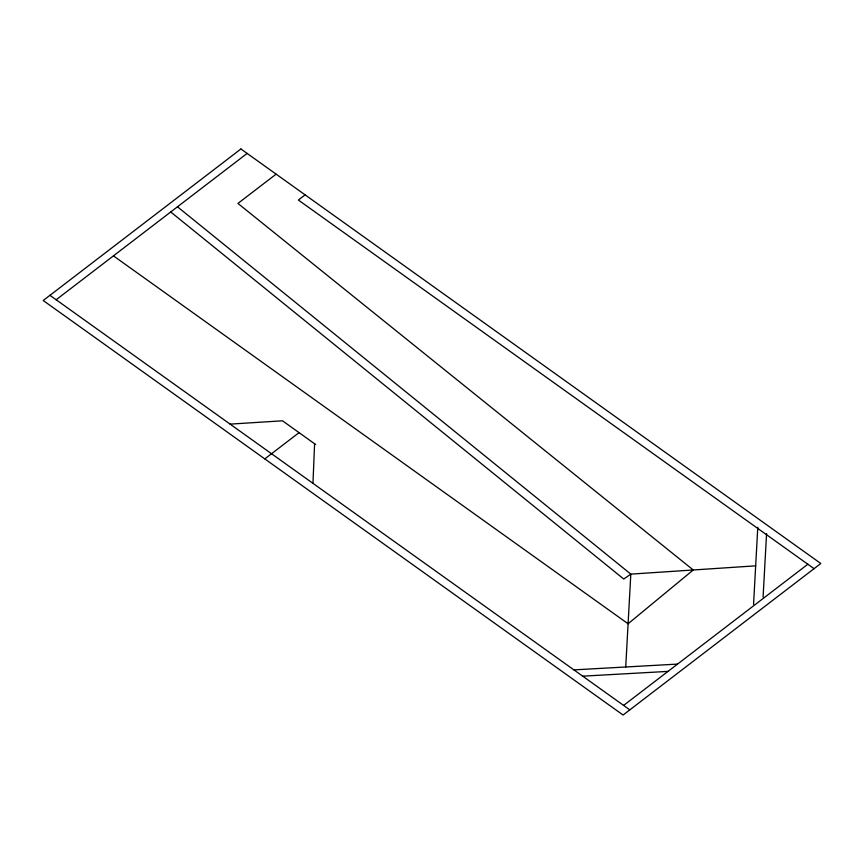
<?xml version="1.0" encoding="UTF-8"?>
<svg xmlns="http://www.w3.org/2000/svg" width="864" height="864" viewBox="0 0 864 864"><rect width="100%" height="100%" fill="white"/><g stroke="black" fill="none" stroke-linecap="round" stroke-linejoin="round"><path stroke-width="1.3" d="M312.962 483.343L314.582 443.74M625.72 666.986L630.817 574.128L177.476 206.798M753.559 604.346L757.782 527.321M763.085 597.046L766.573 533.596M56.149 299.776L247.126 153.414M276.124 174.15L237.924 203.418L693.241 569.981L628.096 623.765L113.443 255.874M305.111 194.875L298.372 200.038L814.061 568.674M264.794 458.903L299.063 432.648M623.614 705.413L807.851 564.224M755.676 565.834L630.817 574.128L623.743 579.031L170.618 211.885M230.116 424.127L282.496 420.8L315.63 444.496M573.912 669.881L677.538 664.092M582.692 676.166L668.002 671.393M49.939 295.326L629.824 709.852M240.916 148.975L43.2 300.499L623.084 715.025L820.8 563.501L240.916 148.975"/></g></svg>
